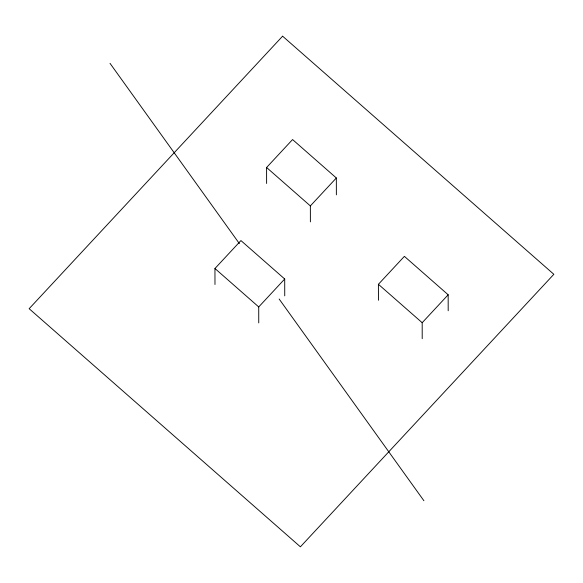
<?xml version="1.0" encoding="UTF-8"?>
<svg xmlns="http://www.w3.org/2000/svg" width="583" height="583" viewBox="0 0 583 583"><rect width="100%" height="100%" fill="white"/><g stroke="black" fill="none" stroke-linecap="round" stroke-linejoin="round"><path stroke-width="0.87" d="M266.613 183.47L266.591 167.496L292.571 139.556L336.34 177.983L336.369 194.846M214.981 284.489L214.952 268.508L240.939 240.575L284.708 279.002L284.737 295.865M310.389 221.89L310.36 205.916L336.34 177.983M258.75 322.909L258.728 306.935L284.708 279.002M378.44 300.267L378.411 284.293L404.391 256.352L448.167 294.779L448.189 310.754M422.209 338.687L422.187 322.712L448.167 294.779M266.591 167.496L310.36 205.916M378.411 284.293L422.187 322.712M214.952 268.508L258.728 306.935M110.019 63.336L239.394 243.614M279.155 299.028L423.907 500.739M282.602 36.182L29.15 308.699L300.398 546.818L553.85 274.301L282.602 36.182"/></g></svg>
